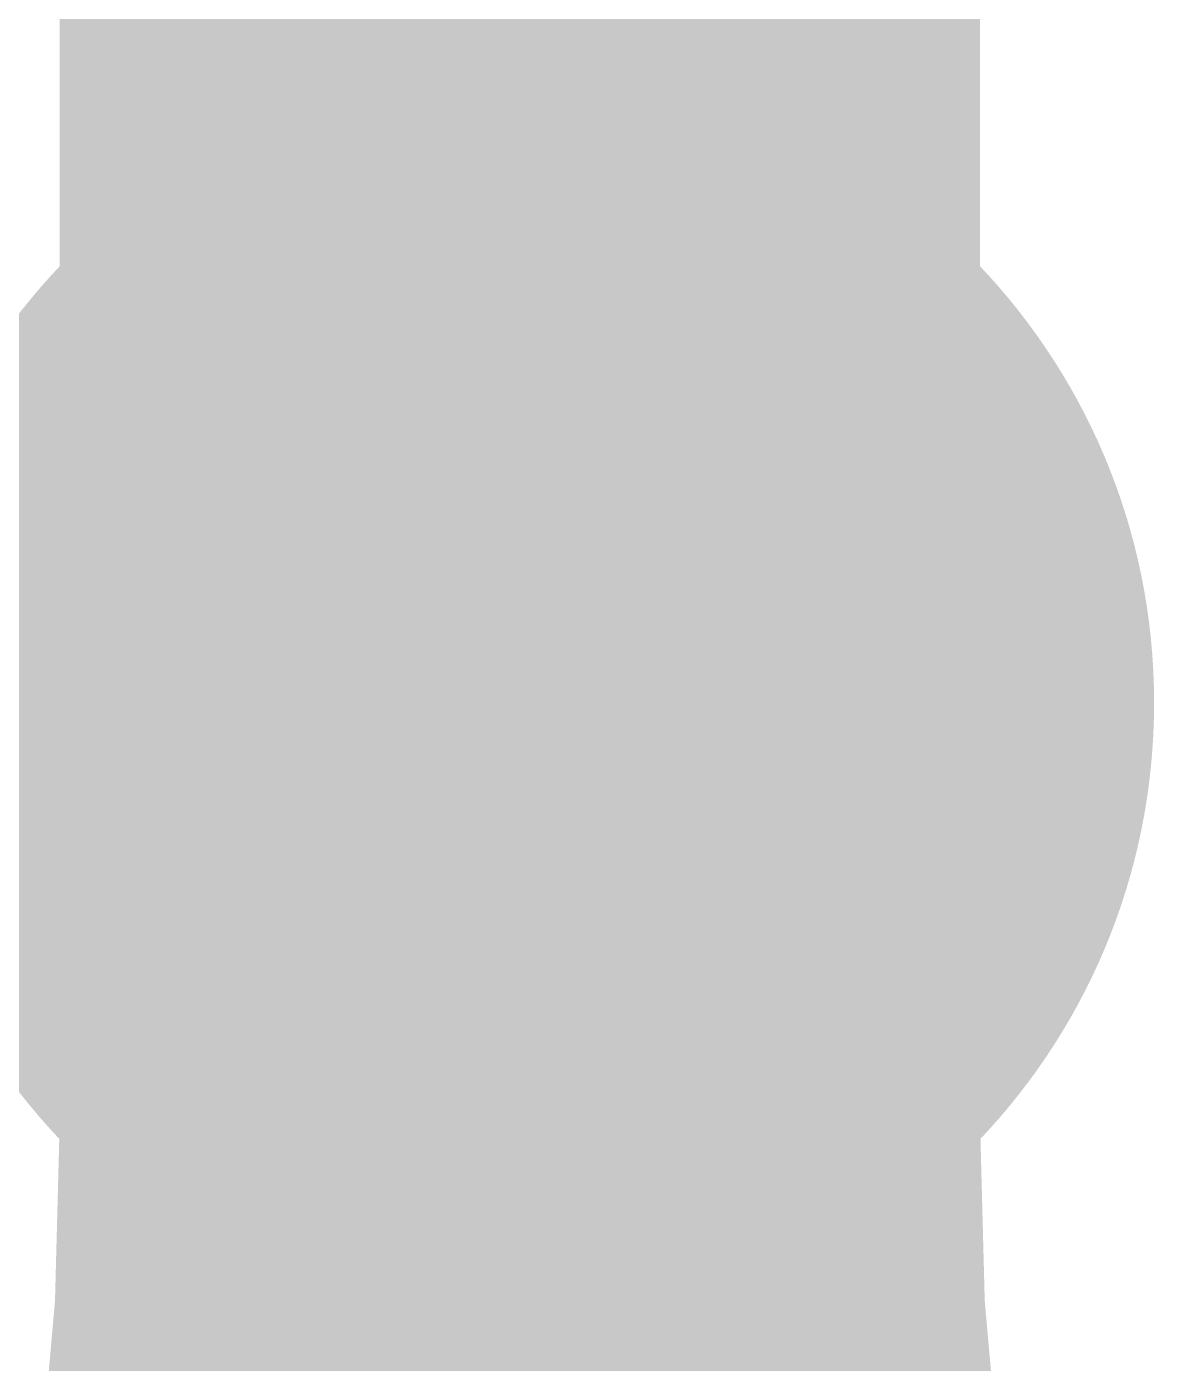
# Model space of a CAD drawing. Header units: inches. Extents: x 1.08 to 4.97, y 2.49 to 3.89.
# Drawn here: x 1.42464 to 1.43712, y 2.85583 to 2.87034 of the extents above; entities that cross this region are included whole.
import ezdxf

# ---------------------------------------------------------------- set-up
doc = ezdxf.new("R2010")
doc.units = ezdxf.units.IN
doc.header["$MEASUREMENT"] = 0
for name, color, linetype in [('Bottom', 5, 'Continuous'), ('Top', 1, 'Continuous'), ('Via Holes', 16, 'Continuous')]:
    doc.layers.add(name, color=color, linetype=linetype)

msp = doc.modelspace()

# ---------------------------------------------------------------- hatches: boundary and pattern name
at = {"layer": 'Bottom'}
h = msp.add_hatch(color=5, dxfattribs=at)
edge = h.paths.add_edge_path()
edge.add_arc((1.43, 2.863), 0.00689, 0, 360)
at = {"layer": 'Top'}
h = msp.add_hatch(color=1, dxfattribs=at)
edge = h.paths.add_edge_path()
edge.add_arc((1.43, 2.863), 0.00689, 0, 360)
msp.add_hatch(color=1, dxfattribs=at).paths.add_polyline_path([(1.435, 2.858408), (1.43505, 2.856508), (1.4352, 2.854808), (1.43545, 2.853308), (1.4358, 2.852008), (1.43625, 2.850907), (1.4368, 2.850007), (1.43745, 2.849308), (1.4382, 2.848807), (1.43905, 2.848508), (1.44, 2.848407), (1.42, 2.848407), (1.42095, 2.848508), (1.4218, 2.848807), (1.42255, 2.849308), (1.4232, 2.850007), (1.42375, 2.850907), (1.4242, 2.852008), (1.42455, 2.853308), (1.4248, 2.854808), (1.42495, 2.856508), (1.425, 2.858408)])
at = {"layer": 'Via Holes'}
h = msp.add_hatch(color=7, dxfattribs=at)
edge = h.paths.add_edge_path()
edge.add_arc((1.43, 2.863), 0.003937, 0, 360)

# ---------------------------------------------------------------- linework, layer by layer
at = {"layer": 'Bottom'}
msp.add_lwpolyline([(1.43, 2.863, 0.01, 0.01, 0), (1.43, 3.012, 0.01, 0.01, 0)], format="xyseb", dxfattribs=at)
msp.add_lwpolyline([(1.4275, 2.863, 0.005, 0.005, 1), (1.4325, 2.863, 0.005, 0.005, 1)], format="xyseb", close=True, dxfattribs=at)
at = {"layer": 'Top'}
msp.add_lwpolyline([(1.43, 2.819551, 0.01, 0.01, 0), (1.43, 2.863, 0.01, 0.01, 0)], format="xyseb", dxfattribs=at)
msp.add_lwpolyline([(1.4275, 2.863, 0.005, 0.005, 1), (1.4325, 2.863, 0.005, 0.005, 1)], format="xyseb", close=True, dxfattribs=at)

doc.saveas('drawing.dxf')
